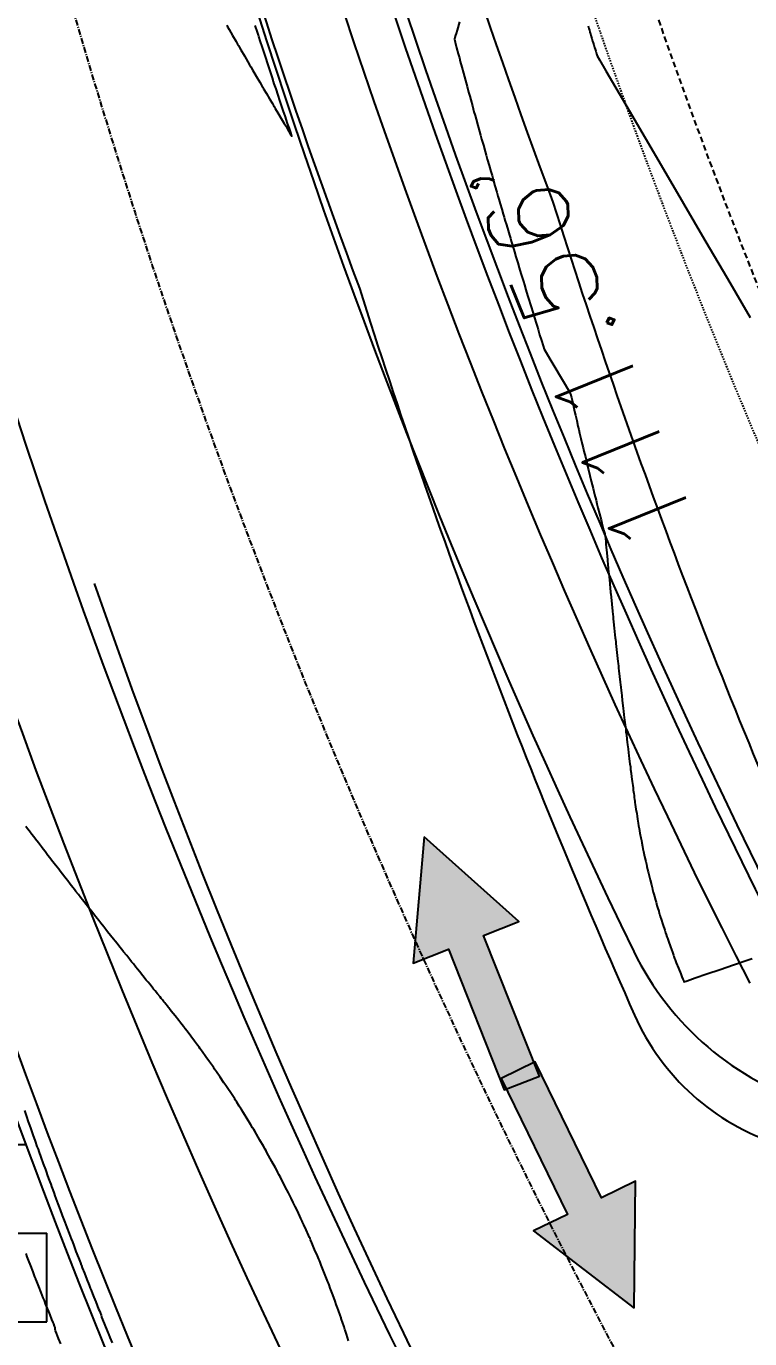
# Model space of a CAD drawing. Header units: feet. Extents: x 23 to 2149517, y -26 to 355304.
# Drawn here: x 2137498.9 to 2137560.1, y 340509.5 to 340620.5 of the extents above; entities that cross this region are included whole.
import ezdxf

# ---------------------------------------------------------------- set-up
doc = ezdxf.new("R2010")
doc.units = ezdxf.units.FT
doc.header["$MEASUREMENT"] = 0
for name, pattern in [('xhpc023-pt$0$CL', [0.7000000000000001, 0.5, -0.05, 0.1, -0.05]), ('xhpc023-pt$0$DASHED', [0.75, 0.5, -0.25]), ('xhpc023-pt$0$HIDDEN2', [0.1875, 0.125, -0.0625])]:
    doc.linetypes.add(name, pattern=pattern)
for name, color, linetype in [('A-EC-CURLEX-MATTING', 6, 'Continuous'), ('A-EC-FLOW-ARROWS', 252, 'Continuous'), ('C-TOPO-MAJR-N', 7, 'Continuous'), ('C-TOPO-MINR-N', 2, 'Continuous'), ('xhpc023-pav$0$A-PV-BC', 2, 'Continuous'), ('xhpc023-pav$0$A-SW-N', 6, 'Continuous'), ('xhpc023-pt$0$A-BLDG-SETBACK', 2, 'xhpc023-pt$0$DASHED'), ('xhpc023-pt$0$V-ESMT-UTIL-N', 2, 'xhpc023-pt$0$HIDDEN2'), ('xhpc023-pt$0$V-PROP-RWAY-N', 7, 'Continuous'), ('xhpc023-pt$0$V-RWAY-CNTR-N', 4, 'xhpc023-pt$0$CL'), ('xhpc023-pt$0$V-SUBD-TEXT-N', 2, 'Continuous'), ('xhpc023-pt$0$xHPC007pt_PHASE1A$0$V-ADJC-E', 6, 'Continuous')]:
    doc.layers.add(name, color=color, linetype=linetype)
doc.styles.add('xhpc023-pt$0$L70', font='simplex.shx', dxfattribs={"height": 7})

# ---------------------------------------------------------------- blocks, each defined once
blk = doc.blocks.new('xhpc023-pav')
at = {"layer": 'xhpc023-pav$0$A-PV-BC'}
for centre, radius, start, end in [((2138081.893208836, 340801.6036741392), 591.5, 190.3863443327584, 206.0028765596425), ((2138085.447675181, 340781.1267787204), 618.5, 189.3086956571955, 218.6087137853286), ((2137572.738850129, 340553.2408568533), 25, 206.0028765597571, 300.3291370657176)]:
    blk.add_arc(centre, radius, start, end, dxfattribs=at)
at = {"layer": 'xhpc023-pav$0$A-SW-N'}
for centre, radius, start, end in [((2138076.401506065, 340803.8067879074), 576.0000000000952, 190.5507878505663, 206.927927544695), ((2138076.401506063, 340803.8067879085), 579.9999999986926, 190.5507878507327, 207.0996869597016)]:
    blk.add_arc(centre, radius, start, end, dxfattribs=at)
blk = doc.blocks.new('ARROW')
blk.add_hatch(color=256).paths.add_polyline_path([(0, 0), (12, 6), (12, 2), (28, 2), (28, -2), (12, -2), (12, -6)])
blk.add_lwpolyline([(0, 0), (12, 6), (12, 2), (28, 2), (28, -2), (12, -2), (12, -6), (0, 0)])
blk = doc.blocks.new('xhpc023-pt')
at = {"layer": 'xhpc023-pt$0$A-BLDG-SETBACK'}
blk.add_arc((2138076.401506065, 340803.8067879073), 555, 190.5507878505604, 205.7240377223013, dxfattribs=at)
at = {"layer": 'xhpc023-pt$0$V-ESMT-UTIL-N'}
blk.add_arc((2138076.401506065, 340803.8067879073), 560, 190.5507878505604, 206.2782624730628, dxfattribs=at)
at = {"layer": 'xhpc023-pt$0$V-PROP-RWAY-N'}
for centre, radius, start, end in [((2138076.401506065, 340803.8067879073), 575, 190.5507878505604, 206.884690305894), ((2138085.361698403, 340747.6807364129), 625, 187.5899973589597, 218.6087137857519)]:
    blk.add_arc(centre, radius, start, end, dxfattribs=at)
at = {"layer": 'xhpc023-pt$0$V-RWAY-CNTR-N'}
blk.add_arc((2138079.025625196, 340789.169032944), 600, 189.7761894472683, 218.6087137850728, dxfattribs=at)
at = {"layer": 'xhpc023-pt$0$xHPC007pt_PHASE1A$0$V-ADJC-E'}
blk.add_lwpolyline([(2137606.001958188, 340544.3684956623, 0, 4.16666675, 0), (2137595.998371103, 340536.8732808265, 0, 0, 0), (2137536.160987972, 340492.0399587419, 0, 0, 0)], format="xyseb", dxfattribs=at)
at = {"layer": 'xhpc023-pt$0$V-SUBD-TEXT-N', "insert": (2137542.677054503, 340591.7051882195), "char_height": 6.999999999999999, "attachment_point": 2, "rotation": 111.98523815632142, "style": 'xhpc023-pt$0$L70'}
blk.add_mtext("111.56'", dxfattribs=at)

msp = doc.modelspace()

# ---------------------------------------------------------------- block references
at = {"layer": 'A-EC-CURLEX-MATTING'}
msp.add_blockref('xhpc023-pt', (0, 0), dxfattribs=at)

# ---------------------------------------------------------------- next in the draw order: hatches: boundary and pattern name
h = msp.add_hatch(dxfattribs=at)
h.set_pattern_fill('SQUARE', color=256, scale=60)
h.set_pattern_definition([(0, (-6.905110941268504, -4.039733022276778), (0, 7.5), [7.5, -7.5]), (90, (-6.905110941268504, -4.039733022276778), (-7.5, 4.592425496802575e-16), [7.5, -7.5])])
edge = h.paths.add_edge_path()
edge.add_arc((2138044.920364796, 340728.8884577231), 582.549868641581, 186.4458415412512, 221.7550207109148, ccw=False)
edge.add_arc((2136881.465055925, 340563.6065300077), 593.059647057299, 9.695912894596994, 28.02375053832091)
edge.add_line((2137404.990184731, 340842.248207573), (2137360.886881866, 340917.6339316986))
edge.add_arc((2137447.707949495, 341046.5875479042), 155.4571738994623, 211.2000178376483, 236.0486576726285, ccw=False)
edge.add_line((2137314.735464028, 340966.0564916257), (2137301.640606266, 340964.6945763964))
edge.add_line((2137301.640606266, 340964.6945763964), (2137293.91233979, 340952.9078567094))
edge.add_line((2137293.91233979, 340952.9078567094), (2137303.613052608, 340937.493455536))
edge.add_line((2137303.613052608, 340937.493455536), (2137345.98990848, 340840.8869890364))
edge.add_line((2137345.98990848, 340840.8869890364), (2137331.349541475, 340808.3366731079))
edge.add_line((2137331.349541475, 340808.3366731079), (2137355.480564153, 340807.8482073526))
edge.add_line((2137355.480564153, 340807.8482073526), (2137372.696422414, 340756.3162998563))
edge.add_line((2137372.696422414, 340756.3162998563), (2137351.027091977, 340683.382985699))
edge.add_line((2137351.027091977, 340683.382985699), (2137357.983121533, 340661.3297413673))
edge.add_line((2137357.983121533, 340661.3297413673), (2137454.596581275, 340604.0820525663))
edge.add_line((2137454.596581275, 340604.0820525663), (2137415.546972534, 340530.506671625))
edge.add_line((2137415.546972534, 340530.506671625), (2137390.498604605, 340493.7517918989))
edge.add_line((2137390.498604605, 340493.7517918989), (2137422.027239899, 340493.3999162236))
edge.add_line((2137422.027239899, 340493.3999162236), (2137396.264817959, 340470.4547795679))
edge.add_line((2137396.264817959, 340470.4547795679), (2137454.809608257, 340441.951571139))
edge.add_line((2137454.809608257, 340441.951571139), (2137478.721074408, 340421.2216771093))
edge.add_line((2137478.721074408, 340421.2216771093), (2137537.812756838, 340413.1581665995))
edge.add_line((2137537.812756838, 340413.1581665995), (2137543.889847288, 340415.2275603599))
edge.add_line((2137543.889847288, 340415.2275603599), (2137550.003920866, 340414.6432426849))
edge.add_line((2137550.003920866, 340414.6432426849), (2137577.549523347, 340364.9155249138))
edge.add_line((2137577.549523347, 340364.9155249138), (2137601.618058874, 340330.6608063657))
edge.add_line((2137601.618058874, 340330.6608063657), (2137610.338732313, 340340.9410976825))

# ---------------------------------------------------------------- next in the draw order: linework, layer by layer
for points in [[(2137825.012378072, 340671.8656998815, 0.4142135623666523), (2137833.966684069, 340706.068337267), (2137615.316134238, 341079.8074669531, 0.4142135623921849), (2137587.95402433, 341086.97091175), (2137395.423806873, 340974.3322673094, 0.4133953263629456), (2137388.31061205, 340947.0012438462), (2137438.221031162, 340861.6894226951, -0.0865142089618434), (2137499.817470398, 340696.4145171692, 0.04345424113438745), (2137527.055833012, 340598.3765527958, 0.02828257050479633), (2137550.327899124, 340536.9013866673, 0.4470827196959448), (2137578.701722083, 340527.7652937868), (2137825.012378072, 340671.8656998815)], [(2137396.264817959, 340470.4547795679), (2137454.809608257, 340441.951571139), (2137478.721074408, 340421.2216771093), (2137537.812756838, 340413.1581665995), (2137543.889847288, 340415.2275603599), (2137550.003920866, 340414.6432426849), (2137577.549523347, 340364.9155249138), (2137601.618058874, 340330.6608063657), (2137610.338732313, 340340.9410976825, -0.1552960159429574), (2137466.05313386, 340663.4890815574, 0.08014119165689629), (2137404.990184731, 340842.248207573)], [(2137504.610668872, 340573.4084531911, 0.08471189475452215), (2137605.252096608, 340391.281431594), (2137632.836714743, 340356.7375535145)], [(2137495.169227486, 340570.1131255027, 0.08471189475452202), (2137597.437840797, 340385.0414471294), (2137625.022458931, 340350.4975690501)]]:
    msp.add_lwpolyline(points, format="xyb", dxfattribs=at)
msp.add_lwpolyline([(2137823.088738342, 340682.9052052145, -0.002721813638132152), (2137826.880273181, 340697.3876778131), (2137613.589856503, 341078.7975336975, 0.4142135623828287), (2137599.90880155, 341082.3792560961), (2137407.392965832, 340969.7490256058, 0.4130517754748764), (2137403.846882981, 340956.0910340194), (2137453.75753078, 340870.7788219951, -0.08651420896181838), (2137516.553511189, 340702.2853204512, 0.04356835440708198), (2137543.41950393, 340605.6729441824, 0.02839754832530269), (2137566.370255267, 340545.0044619257, 0.4470827197042154), (2137580.557166747, 340540.4364154855)], format="xyb", close=True, dxfattribs=at)
at = {"layer": 'C-TOPO-MAJR-N', "color": 7, "linetype": 'Continuous', "lineweight": -3, "elevation": 570}
for points in [[(2137515.824960358, 340620.6372345081), (2137515.902142154, 340620.4968159377), (2137516.040901814, 340620.2563383429), (2137516.327526917, 340619.7603856424), (2137516.612909129, 340619.2666585227), (2137516.747940121, 340619.0328576706), (2137516.811467811, 340618.9182227964), (2137516.875029149, 340618.8036074483), (2137517.017125048, 340618.5595825171), (2137517.317111702, 340618.0449390588), (2137517.616096308, 340617.5320701863), (2137517.755186065, 340617.2933690126), (2137517.804918475, 340617.2044317278), (2137517.854671173, 340617.1155063179), (2137518.00051058, 340616.8672932303), (2137518.313616364, 340616.3347242794), (2137518.625964931, 340615.8034816983), (2137518.769532684, 340615.5592477203), (2137518.805279036, 340615.4958919026), (2137518.8410357, 340615.4325421734), (2137518.941307693, 340615.2633708228), (2137519.176795474, 340614.8662237708), (2137519.457138256, 340614.3934606933), (2137519.691975252, 340613.997441266), (2137519.790945674, 340613.8305251646), (2137519.834090048, 340613.7547444149), (2137519.930592158, 340613.5933206787), (2137520.161904605, 340613.2064640723), (2137520.443496048, 340612.7355681402), (2137520.690835149, 340612.3220264271), (2137520.819390563, 340612.1072324773), (2137520.977032247, 340611.8325311024), (2137521.203397481, 340611.4440043836), (2137521.333578826, 340611.2535739971), (2137521.274034992, 340611.4699667413), (2137521.127175598, 340611.8819499183), (2137521.022019583, 340612.1715059605), (2137520.941619049, 340612.4107196684), (2137520.785704528, 340612.8750741031), (2137520.607870221, 340613.4048451447), (2137520.461710325, 340613.8403086737), (2137520.400819042, 340614.0217405705), (2137520.37817991, 340614.089914934), (2137520.316483513, 340614.2757017199), (2137520.169859266, 340614.7172334095), (2137519.994833666, 340615.2442930633), (2137519.847933206, 340615.6866637417), (2137519.785684382, 340615.8741285052), (2137519.76698486, 340615.9310549905), (2137519.748292083, 340615.9879837034), (2137519.688486112, 340616.1700803954), (2137519.547297955, 340616.5999709106), (2137519.378845912, 340617.1128797322), (2137519.237248281, 340617.5440313435), (2137519.176623359, 340617.7286502277), (2137519.150693677, 340617.808467728), (2137519.124777242, 340617.8882895547), (2137519.037999623, 340618.1554727235), (2137518.850053128, 340618.7341558774), (2137518.661685297, 340619.3141550242), (2137518.573643669, 340619.5852861715), (2137518.540632688, 340619.6880452813), (2137518.507643644, 340619.7908114751), (2137518.423479258, 340620.0528800886), (2137518.243238468, 340620.614118649)], [(2137501.789960565, 340509.0860896274), (2137501.598860498, 340509.5546001614), (2137501.420702421, 340509.9934780368), (2137501.338979266, 340510.1996021894), (2137501.322606359, 340510.3369589294), (2137501.306262673, 340510.4743274797), (2137501.262612435, 340510.5874761161), (2137501.184993637, 340510.7778678711), (2137501.13082218, 340510.9101298346), (2137501.035557509, 340511.1479921053), (2137500.873714603, 340511.552336531), (2137500.761292662, 340511.8335178252), (2137500.655172172, 340512.1004640673), (2137500.500210688, 340512.4907808469), (2137500.394373018, 340512.7578391421), (2137500.302231469, 340512.9924773611), (2137500.124682105, 340513.4451214759), (2137499.92252037, 340513.9606605567), (2137499.756541706, 340514.3839836732), (2137499.687541556, 340514.5599798953), (2137499.668308848, 340514.6094204877), (2137499.602797654, 340514.7790647458), (2137499.443436581, 340515.1918267451), (2137499.245252484, 340515.7053397917), (2137499.063272218, 340516.1772371919), (2137498.952522641, 340516.4651522519), (2137498.851748602, 340516.7298176255)]]:
    msp.add_lwpolyline(points, dxfattribs=at)
at = {"layer": 'C-TOPO-MINR-N', "color": 2, "linetype": 'Continuous', "lineweight": -3}
for points, elevation in [([(2137535.517561485, 340620.9263280994), (2137535.310482208, 340620.1995401472), (2137535.231181533, 340619.920828975), (2137535.185234464, 340619.78533664), (2137535.11985717, 340619.5872429694), (2137535.085911478, 340619.4515209146), (2137535.143073916, 340619.2075566218), (2137535.274295836, 340618.7163538637), (2137535.416308269, 340618.1974709791), (2137535.505842245, 340617.8704663069), (2137535.588830347, 340617.5612565881), (2137535.720870628, 340617.0702352977), (2137535.853192319, 340616.5786758744), (2137535.937024652, 340616.2678517574), (2137536.022226719, 340615.9544015505), (2137536.15778941, 340615.4566295355), (2137536.293639654, 340614.9583076686), (2137536.379704376, 340614.6432079057), (2137536.467169022, 340614.3254243382), (2137536.606331671, 340613.8207533899), (2137536.745788197, 340613.3155205151), (2137536.834134476, 340612.9960511687), (2137536.923911784, 340612.6738385388), (2137537.066754284, 340612.1621159224), (2137537.209897178, 340611.6498189367), (2137537.300575671, 340611.3258831986), (2137537.392717248, 340610.9991428667), (2137537.53932193, 340610.4802111484), (2137537.686233724, 340609.9606922348), (2137537.779296633, 340609.6321903171), (2137537.87385567, 340609.3008205919), (2137538.0243074, 340608.7745174564), (2137538.175073163, 340608.247613902), (2137538.2705743, 340607.9144429206), (2137538.367605632, 340607.5783389413), (2137538.521991905, 340607.0444970019), (2137538.676699349, 340606.5100410072), (2137538.774694193, 340606.1720948619), (2137538.847761546, 340605.9217856363), (2137538.965984318, 340605.5174906252), (2137539.09939907, 340605.0615990204), (2137539.218042362, 340604.6565000138), (2137539.291950755, 340604.4045827978), (2137539.366916644, 340604.1506387052), (2137539.488212547, 340603.7404561363), (2137539.625095201, 340603.2779198851), (2137539.746821342, 340602.8669147452), (2137539.822647706, 340602.6113255103), (2137539.899556261, 340602.353662117), (2137540.023996931, 340601.937454859), (2137540.164428394, 340601.4681190659), (2137540.289309328, 340601.0510700669), (2137540.36709841, 340600.7917231914), (2137540.445995166, 340600.5302533499), (2137540.573654534, 340600.1078798514), (2137540.71771831, 340599.6315846243), (2137540.845828289, 340599.2083495968), (2137540.925626268, 340598.9451566971), (2137541.006558228, 340598.6797904352), (2137541.137512611, 340598.2511045455), (2137541.285294898, 340597.7676847932), (2137541.416710573, 340597.3381169434), (2137541.498565119, 340597.0709867611), (2137541.581580812, 340596.8016311674), (2137541.715909009, 340596.3664819487), (2137541.867498816, 340595.8757671681), (2137542.002299335, 340595.4397148886), (2137542.086259671, 340595.1685531735), (2137542.168766767, 340594.893940519), (2137542.301265272, 340594.449828534), (2137542.452790858, 340593.9498849505), (2137542.592379195, 340593.5077775008), (2137542.689065952, 340593.2371739168), (2137542.842364399, 340592.9594069858), (2137543.164065705, 340592.4095493432), (2137543.585981369, 340591.6978462717), (2137544.039922887, 340590.9345430536), (2137544.457701758, 340590.2298849715), (2137544.77112948, 340589.6941173075), (2137544.91201755, 340589.4374853442), (2137544.990658006, 340589.1532134856), (2137545.094584746, 340588.695633575), (2137545.193221734, 340588.2359417618), (2137545.255992933, 340587.9453341956), (2137545.324279215, 340587.6532143109), (2137545.433046155, 340587.1891258948), (2137545.542094776, 340586.7244756252), (2137545.611226101, 340586.43067018), (2137545.681731909, 340586.1341137488), (2137545.794032497, 340585.662956299), (2137545.906621673, 340585.1912231742), (2137545.977993241, 340584.8929397186), (2137546.050773375, 340584.5918369108), (2137546.166695121, 340584.1134349538), (2137546.282912594, 340583.6344430284), (2137546.356579908, 340583.331570315), (2137546.43169104, 340583.0258075243), (2137546.551324446, 340582.5399795395), (2137546.671260962, 340582.0535467999), (2137546.747281425, 340581.7459697447), (2137546.824782176, 340581.4354294257), (2137546.948220868, 340580.941987582), (2137547.07197031, 340580.4479256831), (2137547.150403308, 340580.1355251988), (2137547.232988426, 340579.8098016886), (2137547.364719443, 340579.2914115573), (2137547.493256994, 340578.7860975425), (2137547.566261712, 340578.499602382), (2137547.623484048, 340578.2815573673), (2137547.714409867, 340577.9361846539), (2137547.801302922, 340577.6011132755), (2137547.846426964, 340577.4139722658), (2137547.867551651, 340577.2171978111), (2137547.892098458, 340576.9284355501), (2137547.908469653, 340576.7308292142), (2137547.93103689, 340576.4906468841), (2137547.977576795, 340575.9965481778), (2137548.031498117, 340575.4244406886), (2137548.076209608, 340574.9502320097), (2137548.095120019, 340574.7498297342), (2137548.102422429, 340574.6788570629), (2137548.109734477, 340574.6078853152), (2137548.128450225, 340574.4157517237), (2137548.172467981, 340573.9637115198), (2137548.225055007, 340573.4237181481), (2137548.269478565, 340572.9677250527), (2137548.289005916, 340572.7676856783), (2137548.302121649, 340572.6441275544), (2137548.315267534, 340572.5205724176), (2137548.342970123, 340572.2455289584), (2137548.401806307, 340571.6608719536), (2137548.461090423, 340571.0720278015), (2137548.490136805, 340570.7844229002), (2137548.509393447, 340570.6084427041), (2137548.52870763, 340570.4324683986), (2137548.556426321, 340570.1661765017), (2137548.613018841, 340569.6214938343), (2137548.669909363, 340569.0741981749), (2137548.698522059, 340568.8000673021), (2137548.713328175, 340568.6682044481), (2137548.735188762, 340568.4754583546), (2137548.750061212, 340568.3436025108), (2137548.777354434, 340568.0895512867), (2137548.831495816, 340567.5843341071), (2137548.885947333, 340567.0765117104), (2137548.914170959, 340566.8146448352), (2137548.932893988, 340566.6526874326), (2137548.960530125, 340566.4159525475), (2137548.979334626, 340566.2540040243), (2137549.006125916, 340566.012157715), (2137549.057569246, 340565.5462875349), (2137549.109334783, 340565.077819968), (2137549.137092697, 340564.8281814989), (2137549.15992137, 340564.6362269345), (2137549.193608884, 340564.3556459468), (2137549.216534115, 340564.1637022259), (2137549.242747348, 340563.9340246911), (2137549.291246802, 340563.5073817857), (2137549.340080478, 340563.0781493789), (2137549.367296375, 340562.8407033397), (2137549.394418566, 340562.6188499414), (2137549.434432032, 340562.2945669153), (2137549.461665818, 340562.0727264187), (2137549.487225204, 340561.8551811388), (2137549.53253606, 340561.4676445599), (2137549.578193092, 340561.0775264187), (2137549.604791006, 340560.8522364525), (2137549.636393727, 340560.60058348), (2137549.683006465, 340560.2327438415), (2137549.714735769, 340559.981105923), (2137549.739565861, 340559.7756560036), (2137549.7814445, 340559.42710359), (2137549.823681208, 340559.075977607), (2137549.84958551, 340558.8628069796), (2137549.885854915, 340558.5814546156), (2137549.939338978, 340558.170205139), (2137549.9757499, 340557.8888700745), (2137550.000577171, 340557.6892594776), (2137550.040117044, 340557.3692032484), (2137550.07895805, 340557.054873191), (2137550.101688719, 340556.8724411096), (2137550.130399824, 340556.654621509), (2137550.172543508, 340556.3374908057), (2137550.200288707, 340556.1278378461), (2137550.225458916, 340555.9295820706), (2137550.261507618, 340555.6441436863), (2137550.283048728, 340555.4745626897), (2137550.306629175, 340555.3035580313), (2137550.328662407, 340555.144689386), (2137550.345947422, 340555.0134280693), (2137550.363438686, 340554.8821973588), (2137550.391577555, 340554.7040015626), (2137550.450808702, 340554.3309308722), (2137550.512437924, 340553.9428225094), (2137550.547771022, 340553.7195136956), (2137550.583345239, 340553.4852597343), (2137550.635306459, 340553.1428016375), (2137550.671993746, 340552.9087418893), (2137550.714029051, 340552.6838127549), (2137550.789816704, 340552.2867893151), (2137550.865496828, 340551.8920830862), (2137550.907209547, 340551.6741055852), (2137550.945308793, 340551.4672830901), (2137551.000985749, 340551.1649297166), (2137551.040078799, 340550.9583127726), (2137551.090787321, 340550.727909946), (2137551.184814509, 340550.3073219559), (2137551.27869405, 340549.8887453769), (2137551.328959636, 340549.6643767837), (2137551.368711541, 340549.4814902287), (2137551.426824561, 340549.2141321368), (2137551.467463994, 340549.0314585652), (2137551.527019883, 340548.7970096206), (2137551.64001325, 340548.3574613223), (2137551.752837562, 340547.9196330658), (2137551.811886286, 340547.6903442466), (2137551.852744693, 340547.528069896), (2137551.912461163, 340547.2908398208), (2137551.953915912, 340547.1287262781), (2137552.011004746, 340546.9249919141), (2137552.097627277, 340546.619362517), (2137552.146669431, 340546.4466050569), (2137552.182859353, 340546.3165661436), (2137552.219217971, 340546.1865763676), (2137552.274791888, 340546.000934238), (2137552.370945751, 340545.6806888795), (2137552.426144327, 340545.4968608821), (2137552.462556689, 340545.3737253271), (2137552.499197565, 340545.2506613556), (2137552.571264687, 340545.029551698), (2137552.723627916, 340544.5631546304), (2137552.878186246, 340544.0902047404), (2137552.956838679, 340543.8494366159), (2137552.998879822, 340543.7189106031), (2137553.060380181, 340543.5281106404), (2137553.103068414, 340543.3978076583), (2137553.18919202, 340543.1591662678), (2137553.360140371, 340542.6883444667), (2137553.530961137, 340542.2184514022), (2137553.616701989, 340541.9825962213), (2137553.6594357, 340541.8635472577), (2137553.721957984, 340541.6895302896), (2137553.765284374, 340541.5707074411), (2137553.859946592, 340541.333111623), (2137554.049511025, 340540.859731905), (2137554.23899499, 340540.3870434602), (2137554.333415804, 340540.1515214615), (2137554.416969172, 340539.9420255456), (2137554.485597826, 340539.7699013347), (2137554.505604211, 340539.7222327464), (2137554.769891324, 340539.812310514), (2137555.466362411, 340540.0499230761), (2137556.45123424, 340540.3857780553), (2137557.580723581, 340540.7705830743), (2137558.711047204, 340541.155045756), (2137559.698421877, 340541.489873723), (2137560.288776041, 340541.6888746245)], 571), ([(2137546.396744662, 340620.5689428097), (2137546.462504219, 340620.3491679287), (2137546.507577821, 340620.1987781566), (2137546.553458493, 340620.0468416387), (2137546.620918908, 340619.8238080007), (2137546.667157209, 340619.6711877296), (2137546.714221746, 340619.5169839997), (2137546.783423381, 340619.2906143034), (2137546.830854023, 340619.1357106051), (2137546.879130692, 340618.9791855307), (2137546.950115224, 340618.7493999407), (2137546.998766752, 340618.5921581515), (2137547.046537098, 340618.4324808432), (2137547.117599923, 340618.198421914), (2137547.170997118, 340618.0403355067), (2137547.362685403, 340617.7104845566), (2137547.90267155, 340616.7859836158), (2137548.752247754, 340615.332918604), (2137549.872706207, 340613.4173754412), (2137551.225339103, 340611.1054400469), (2137552.771438637, 340608.463198341), (2137554.472297001, 340605.5567362434), (2137556.289206391, 340602.4521396736), (2137558.183458999, 340599.2154945517), (2137560.11634702, 340595.9128867972)], 572), ([(2137526.134371943, 340509.3526029589), (2137525.959735007, 340509.9080591394), (2137525.87930367, 340510.1637077709), (2137525.852360475, 340510.2432013995), (2137525.825344949, 340510.3226715655), (2137525.752545943, 340510.5404255217), (2137525.620475097, 340510.9355069855), (2137525.547825083, 340511.1526927116), (2137525.52105641, 340511.2287159353), (2137525.494243291, 340511.3047239996), (2137525.420685761, 340511.5164677325), (2137525.285201096, 340511.9063073241), (2137525.205267284, 340512.135585053), (2137525.151358374, 340512.2807808343), (2137525.097203435, 340512.4258885343), (2137524.997911842, 340512.6955966869), (2137524.791553103, 340513.2562358411), (2137524.585415316, 340513.816063302), (2137524.486786572, 340514.0833363743), (2137524.432949286, 340514.2186127387), (2137524.378822482, 340514.3537784528), (2137524.272819625, 340514.6214207492), (2137524.050948089, 340515.1816596831), (2137523.829210296, 340515.7413763094), (2137523.723608671, 340516.0074516833), (2137523.669033895, 340516.135671505), (2137523.614195094, 340516.2637829559), (2137523.500860887, 340516.5305929722), (2137523.262874712, 340517.0908895768), (2137523.02587097, 340517.6487927883), (2137522.915484061, 340517.9084226254), (2137522.87276794, 340518.0031459172), (2137522.829923188, 340518.0978129082), (2137522.739184286, 340518.2991507755), (2137522.546435409, 340518.7268520551), (2137522.35489133, 340519.1518788299), (2137522.267766823, 340519.345193183), (2137522.240786149, 340519.403074719), (2137522.212478961, 340519.4624200691), (2137522.182335037, 340519.5256643581), (2137522.100887521, 340519.7008068796), (2137522.003788432, 340519.9091749227), (2137521.89394588, 340520.1399173744), (2137521.71448916, 340520.5163184144), (2137521.618484501, 340520.7175629537), (2137521.58835173, 340520.778912216), (2137521.558187895, 340520.8402464367), (2137521.45730725, 340521.0454866168), (2137521.270897591, 340521.424623757), (2137521.163413421, 340521.6429063692), (2137521.101587758, 340521.7635494161), (2137521.039583489, 340521.8841025985), (2137520.909802435, 340522.136336134), (2137520.63734737, 340522.6658326383), (2137520.367307293, 340523.1906272818), (2137520.244771202, 340523.4287552353), (2137520.218985168, 340523.4774107824), (2137520.155195775, 340523.5946636501), (2137520.07962787, 340523.7335038286), (2137519.942459475, 340523.9846652506), (2137519.655139218, 340524.5106497473), (2137519.367317763, 340525.0373738311), (2137519.228645776, 340525.290754014), (2137519.151203301, 340525.425737563), (2137519.07345077, 340525.5605467152), (2137518.930807609, 340525.8072126189), (2137518.634152081, 340526.3200572187), (2137518.336823854, 340526.8338688671), (2137518.192162596, 340527.0834359169), (2137518.104657041, 340527.2279877599), (2137518.016798258, 340527.3723294104), (2137517.866122756, 340527.6187512779), (2137517.556940372, 340528.1242594249), (2137517.250813962, 340528.6247096939), (2137517.109306382, 340528.8559579277), (2137517.060311451, 340528.933653709), (2137517.011238501, 340529.0113007897), (2137516.890348986, 340529.2011503487), (2137516.671874309, 340529.5441806765), (2137516.550417679, 340529.7348161014), (2137516.497894035, 340529.8159676101), (2137516.445313667, 340529.8970825081), (2137516.327779921, 340530.0769762817), (2137516.112247095, 340530.4066808854), (2137515.979851294, 340530.6088230495), (2137515.864585934, 340530.7804901851), (2137515.749012402, 340530.9519518145), (2137515.593210658, 340531.1813516451), (2137515.277899238, 340531.6453448127), (2137514.961785029, 340532.1102874851), (2137514.803574916, 340532.3425358302), (2137514.726607368, 340532.4519433114), (2137514.613674244, 340532.6115976268), (2137514.536306751, 340532.7207262007), (2137514.377590202, 340532.9429343436), (2137514.060197617, 340533.3869814604), (2137513.741847476, 340533.8321199839), (2137513.580258256, 340534.0576023465), (2137513.490883935, 340534.1786768728), (2137513.359790667, 340534.3553560168), (2137513.269979263, 340534.4761101655), (2137513.109105667, 340534.6905793904), (2137512.7920862, 340535.112851765), (2137512.473939888, 340535.536358344), (2137512.30968576, 340535.7545301822), (2137512.30968576, 340535.7545301822), (2137512.297415148, 340535.7705116633), (2137512.258579641, 340535.8207580168), (2137512.176157383, 340535.9269937676), (2137512.053532373, 340536.0847000601), (2137511.949194605, 340536.2185878863), (2137511.780518923, 340536.4328533347), (2137511.455769629, 340536.8449979216), (2137511.138345501, 340537.2477476218), (2137510.991645318, 340537.4338284098), (2137510.931725069, 340537.5087890388), (2137510.871740541, 340537.5836982389), (2137510.802835199, 340537.6685001212), (2137510.677424925, 340537.8227980615), (2137510.589723436, 340537.9308447453), (2137510.504764345, 340538.0365305116), (2137510.37862195, 340538.1936273334), (2137510.292070995, 340538.3012103478), (2137510.181893396, 340538.4362786459), (2137509.973704175, 340538.6912112101), (2137509.761400477, 340538.9512646461), (2137509.638879446, 340539.1016955602), (2137509.505648829, 340539.2681777332), (2137509.311190565, 340539.5118079276), (2137509.178032434, 340539.6783490761), (2137509.022596853, 340539.8700606179), (2137508.735664284, 340540.223509079), (2137508.447548673, 340540.5784798192), (2137508.288563964, 340540.7747581989), (2137508.141994785, 340540.95912225), (2137507.928085787, 340541.2289314808), (2137507.781609684, 340541.4133707859), (2137507.632398653, 340541.5986701049), (2137507.364710548, 340541.9306123566), (2137507.095833162, 340542.2640999238), (2137506.943054286, 340542.4540351889), (2137506.783112141, 340542.6565758057), (2137506.549687304, 340542.9529824232), (2137506.389847415, 340543.1556051581), (2137506.2468823, 340543.3343712954), (2137505.998503182, 340543.6444215541), (2137505.748928446, 340543.956040578), (2137505.602376474, 340544.1395130109), (2137505.429018592, 340544.3605234447), (2137505.176015699, 340544.6839560398), (2137505.002769402, 340544.9050554774), (2137504.866071839, 340545.0771654544), (2137504.637067093, 340545.3649314819), (2137504.40686029, 340545.6542901485), (2137504.266556554, 340545.8311780429), (2137504.141200015, 340545.9919175915), (2137503.943409843, 340546.2463977434), (2137503.745653721, 340546.5009048702), (2137503.620399329, 340546.6617253441), (2137503.489667519, 340546.8274685225), (2137503.279563901, 340547.0932421496), (2137503.068683292, 340547.3600801781), (2137502.935620512, 340547.5290165605), (2137502.800942114, 340547.7028807774), (2137502.586695398, 340547.9803744397), (2137502.373696307, 340548.2563396943), (2137502.24276078, 340548.4256186886), (2137502.12019175, 340548.5820863953), (2137501.926111257, 340548.8292656642), (2137501.732063906, 340549.0764704578), (2137501.609594302, 340549.2330147385), (2137501.469510389, 340549.4151312654), (2137501.23722664, 340549.7179838856), (2137501.006197458, 340550.0192831935), (2137500.869877242, 340550.1967397839), (2137500.701984342, 340550.4123827068), (2137500.45628781, 340550.7274324028), (2137500.288503834, 340550.9431586488), (2137500.142996393, 340551.1336571266), (2137499.892614739, 340551.4622833058), (2137499.6434947, 340551.7893308093), (2137499.5017721, 340551.9750932601), (2137499.348889113, 340552.1728011588), (2137499.125158119, 340552.461650496), (2137498.972374982, 340552.6594342616), (2137498.821425686, 340552.858446615)], 571), ([(2137498.703707437, 340528.8387348213), (2137498.880961224, 340528.3290003689), (2137499.038546808, 340527.876393669), (2137499.136798538, 340527.5949824866), (2137499.244776776, 340527.2890458703), (2137499.42222689, 340526.7876244289), (2137499.615510744, 340526.2419282675), (2137499.770990199, 340525.8031674911), (2137499.835027119, 340525.6225522049), (2137499.862219228, 340525.5566357689), (2137499.931725552, 340525.3637120473), (2137500.098589456, 340524.9004738842), (2137500.301646849, 340524.3368067267), (2137500.479733642, 340523.8425960214), (2137500.571685743, 340523.587727215), (2137500.641015938, 340523.397374873), (2137500.750830167, 340523.0964696877), (2137500.860726607, 340522.7956042641), (2137500.930303438, 340522.6053712075), (2137501.000161855, 340522.4152954727), (2137501.110744773, 340522.1148046459), (2137501.221412949, 340521.8143452801), (2137501.291527141, 340521.6243639282), (2137501.37665657, 340521.3955829091), (2137501.541288903, 340520.9537059093), (2137501.736388098, 340520.4304076295), (2137501.912918109, 340519.9573627703), (2137502.021842894, 340519.6662460325), (2137502.126971857, 340519.3880518953), (2137502.296333304, 340518.9410501436), (2137502.487219542, 340518.4378284363), (2137502.656922878, 340517.9909744321), (2137502.762735619, 340517.71307579), (2137502.879020626, 340517.4107702675), (2137503.070095805, 340516.9152885783), (2137503.278186033, 340516.3761078151), (2137503.445516185, 340515.9427050706), (2137503.514311136, 340515.7645574376), (2137503.53450548, 340515.7126448155), (2137503.606963894, 340515.5278276434), (2137503.781242523, 340515.0833357287), (2137503.993509249, 340514.542027621), (2137504.179931952, 340514.0667618698), (2137504.276678515, 340513.8203970246), (2137504.351171966, 340513.6323375176), (2137504.469144287, 340513.3350621519), (2137504.587200128, 340513.0378198769), (2137504.661944141, 340512.8498596419), (2137504.740853763, 340512.652433226), (2137504.86608065, 340512.3394956486), (2137504.986240782, 340512.0393507204), (2137505.049950135, 340511.8803022517), (2137505.108474974, 340511.7350023359), (2137505.191619522, 340511.5286661391), (2137505.234162653, 340511.4227097791), (2137505.242611945, 340511.3517600224), (2137505.325282526, 340511.1475203138), (2137505.512697255, 340510.6853440278), (2137505.715096065, 340510.1866353828), (2137505.84271889, 340509.872798597), (2137505.946085635, 340509.6208904129), (2137506.126734627, 340509.1814520191)], 571)]:
    msp.add_lwpolyline(points, dxfattribs=dict(at, elevation=elevation))

# ---------------------------------------------------------------- next in the draw order: block references
msp.add_blockref('xhpc023-pav', (0, 0))
at = {"layer": 'A-EC-FLOW-ARROWS', "yscale": 0.8, "zscale": 0.8}
for p, xscale, rotation in [((2137532.533591555, 340551.9833642485), -0.8000000000000003, 111.625864494769), ((2137550.305038315, 340512.1254599365), -0.8000000000000004, 296.0141730971308)]:
    msp.add_blockref('ARROW', p, dxfattribs=dict(at, xscale=xscale, rotation=rotation))

doc.saveas('drawing.dxf')
